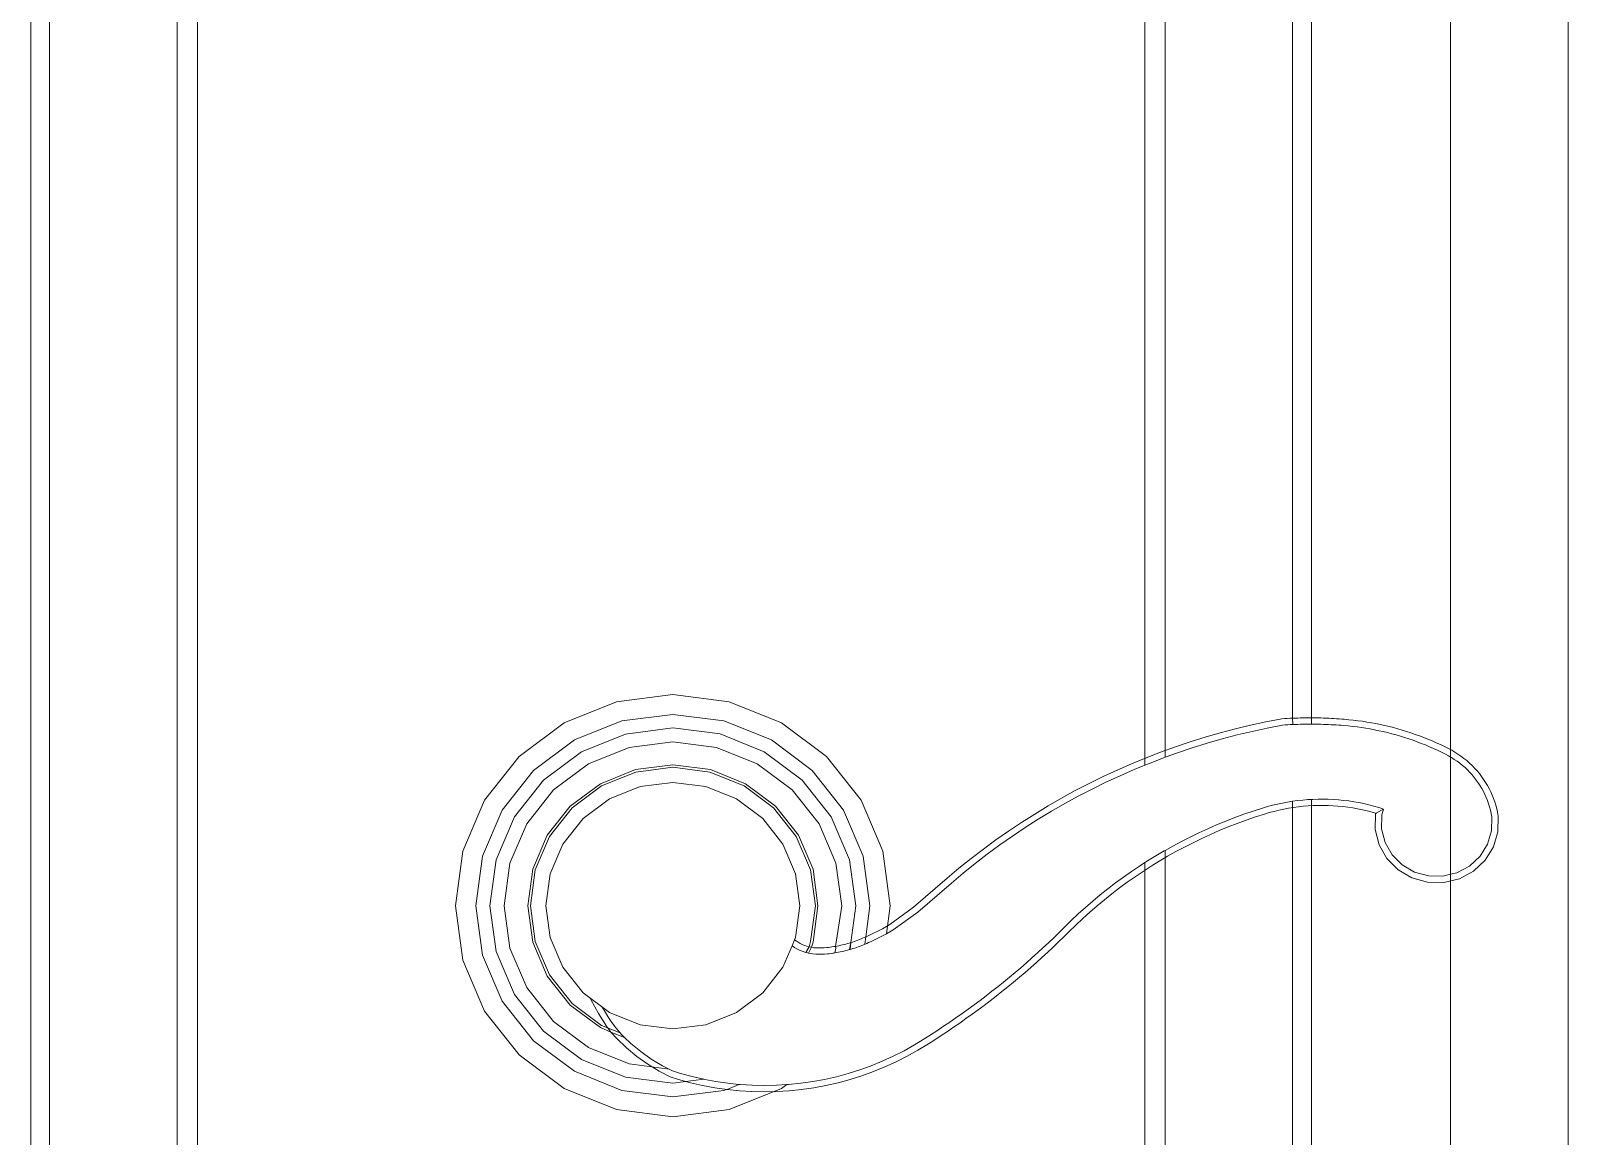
# Model space of a CAD drawing. Header units: inches. Extents: x -5142662 to -4941318, y -3361958 to -3160563.
# Drawn here: x -5010809.24 to -5010805.947, y -3261813.521 to -3261811.155 of the extents above; entities that cross this region are included whole.
import ezdxf

# ---------------------------------------------------------------- set-up
doc = ezdxf.new("R2010")
doc.units = ezdxf.units.IN
doc.header["$LTSCALE"] = 2
doc.header["$MEASUREMENT"] = 0
doc.layers.add('window', color=4, linetype='CONTINUOUS', lineweight=13)

msp = doc.modelspace()

# ---------------------------------------------------------------- linework, layer by layer
at = {"layer": 'window'}
for p, q in [((-5010806.1993, -3261772.8944), (-5010806.1993, -3261845.5326)), ((-5010805.9473, -3261845.2806), (-5010805.9473, -3261773.1389)), ((-5010809.2401, -3261806.423), (-5010809.2401, -3261814.6446)), ((-5010806.4969, -3261812.6388), (-5010806.4969, -3261806.423)), ((-5010809.1997, -3261806.4499), (-5010809.1997, -3261814.6177)), ((-5010806.5379, -3261812.6261), (-5010806.5374, -3261806.4499)), ((-5010808.9263, -3261806.6317), (-5010808.9263, -3261814.4359)), ((-5010808.8833, -3261814.4073), (-5010808.8833, -3261806.6603)), ((-5010806.8538, -3261806.6603), (-5010806.8538, -3261812.7264)), ((-5010806.8108, -3261812.7098), (-5010806.8108, -3261806.6317)), ((-5010807.9854, -3261812.591), (-5010807.8649, -3261812.5756)), ((-5010807.8649, -3261812.5756), (-5010807.7444, -3261812.591)), ((-5010808.0977, -3261812.6361), (-5010807.9854, -3261812.591)), ((-5010807.9741, -3261812.6318), (-5010807.8649, -3261812.6179)), ((-5010807.8649, -3261812.6179), (-5010807.7557, -3261812.6318)), ((-5010807.7444, -3261812.591), (-5010807.6321, -3261812.6361)), ((-5010808.1941, -3261812.7079), (-5010808.0977, -3261812.6361)), ((-5010808.0759, -3261812.6727), (-5010807.9741, -3261812.6318)), ((-5010807.9662, -3261812.6603), (-5010807.8649, -3261812.6467)), ((-5010807.8649, -3261812.6467), (-5010807.7633, -3261812.6597)), ((-5010807.7557, -3261812.6318), (-5010807.6539, -3261812.6727)), ((-5010807.6321, -3261812.6361), (-5010807.5356, -3261812.7079)), ((-5010806.6926, -3261812.6575), (-5010806.6602, -3261812.6489)), ((-5010806.6602, -3261812.6489), (-5010806.6275, -3261812.6411)), ((-5010806.6567, -3261812.662), (-5010806.6243, -3261812.6542)), ((-5010806.6275, -3261812.6411), (-5010806.5947, -3261812.6339)), ((-5010806.6243, -3261812.6542), (-5010806.5918, -3261812.6471)), ((-5010806.5947, -3261812.6339), (-5010806.561, -3261812.6273)), ((-5010806.5918, -3261812.6471), (-5010806.5591, -3261812.6407)), ((-5010806.561, -3261812.6273), (-5010806.5545, -3261812.6269)), ((-5010806.5591, -3261812.6407), (-5010806.5537, -3261812.6404)), ((-5010806.5545, -3261812.6269), (-5010806.549, -3261812.6266)), ((-5010806.5537, -3261812.6404), (-5010806.5482, -3261812.6401)), ((-5010806.549, -3261812.6266), (-5010806.5434, -3261812.6263)), ((-5010806.5482, -3261812.6401), (-5010806.5428, -3261812.6398)), ((-5010806.5434, -3261812.6263), (-5010806.5379, -3261812.6261)), ((-5010806.5428, -3261812.6398), (-5010806.5373, -3261812.6396)), ((-5010806.5379, -3261812.6261), (-5010806.5324, -3261812.6259)), ((-5010806.5373, -3261812.6396), (-5010806.5379, -3261812.6261)), ((-5010806.5373, -3261812.6396), (-5010806.5319, -3261812.6394)), ((-5010806.5324, -3261812.6259), (-5010806.5268, -3261812.6257)), ((-5010806.5319, -3261812.6394), (-5010806.5264, -3261812.6392)), ((-5010806.5268, -3261812.6257), (-5010806.5213, -3261812.6256)), ((-5010806.5264, -3261812.6392), (-5010806.5209, -3261812.6391)), ((-5010806.5213, -3261812.6256), (-5010806.5157, -3261812.6255)), ((-5010806.5209, -3261812.6391), (-5010806.5155, -3261812.639)), ((-5010806.5157, -3261812.6255), (-5010806.5102, -3261812.6254)), ((-5010806.5155, -3261812.639), (-5010806.51, -3261812.6389)), ((-5010806.5102, -3261812.6254), (-5010806.5046, -3261812.6253)), ((-5010806.51, -3261812.6389), (-5010806.5045, -3261812.6388)), ((-5010806.5046, -3261812.6253), (-5010806.4991, -3261812.6253)), ((-5010806.5045, -3261812.6388), (-5010806.4991, -3261812.6388)), ((-5010806.4991, -3261812.6253), (-5010806.4935, -3261812.6254)), ((-5010806.4991, -3261812.6388), (-5010806.4969, -3261812.6388)), ((-5010806.4969, -3261812.6388), (-5010806.4936, -3261812.6389)), ((-5010806.4936, -3261812.6389), (-5010806.4881, -3261812.6389)), ((-5010806.4935, -3261812.6254), (-5010806.488, -3261812.6254)), ((-5010806.4881, -3261812.6389), (-5010806.4827, -3261812.639)), ((-5010806.488, -3261812.6254), (-5010806.4824, -3261812.6255)), ((-5010806.4827, -3261812.639), (-5010806.4772, -3261812.6391)), ((-5010806.4824, -3261812.6255), (-5010806.4769, -3261812.6256)), ((-5010806.4772, -3261812.6391), (-5010806.4718, -3261812.6393)), ((-5010806.4769, -3261812.6256), (-5010806.4713, -3261812.6258)), ((-5010806.4718, -3261812.6393), (-5010806.4663, -3261812.6395)), ((-5010806.4713, -3261812.6258), (-5010806.4658, -3261812.626)), ((-5010806.4663, -3261812.6395), (-5010806.4608, -3261812.6397)), ((-5010806.4658, -3261812.626), (-5010806.4602, -3261812.6262)), ((-5010806.4608, -3261812.6397), (-5010806.4554, -3261812.64)), ((-5010806.4602, -3261812.6262), (-5010806.4547, -3261812.6265)), ((-5010806.4554, -3261812.64), (-5010806.4499, -3261812.6403)), ((-5010806.4547, -3261812.6265), (-5010806.4491, -3261812.6268)), ((-5010806.4499, -3261812.6403), (-5010806.4445, -3261812.6406)), ((-5010806.4491, -3261812.6268), (-5010806.4436, -3261812.6271)), ((-5010806.4445, -3261812.6406), (-5010806.439, -3261812.6409)), ((-5010806.4436, -3261812.6271), (-5010806.438, -3261812.6275)), ((-5010806.439, -3261812.6409), (-5010806.4336, -3261812.6413)), ((-5010806.438, -3261812.6275), (-5010806.4325, -3261812.6279)), ((-5010806.4336, -3261812.6413), (-5010806.4281, -3261812.6418)), ((-5010806.4325, -3261812.6279), (-5010806.4269, -3261812.6283)), ((-5010806.4281, -3261812.6418), (-5010806.4187, -3261812.6426)), ((-5010806.4269, -3261812.6283), (-5010806.4173, -3261812.6292)), ((-5010806.4187, -3261812.6426), (-5010806.4092, -3261812.6436)), ((-5010806.4173, -3261812.6292), (-5010806.4076, -3261812.6302)), ((-5010806.4092, -3261812.6436), (-5010806.3997, -3261812.6447)), ((-5010806.4076, -3261812.6302), (-5010806.3979, -3261812.6314)), ((-5010806.3997, -3261812.6447), (-5010806.3903, -3261812.646)), ((-5010806.3979, -3261812.6314), (-5010806.3882, -3261812.6327)), ((-5010806.3903, -3261812.646), (-5010806.3809, -3261812.6475)), ((-5010806.3882, -3261812.6327), (-5010806.3786, -3261812.6342)), ((-5010806.3809, -3261812.6475), (-5010806.3715, -3261812.6491)), ((-5010806.3786, -3261812.6342), (-5010806.369, -3261812.6358)), ((-5010806.3715, -3261812.6491), (-5010806.3622, -3261812.6509)), ((-5010806.369, -3261812.6358), (-5010806.3594, -3261812.6376)), ((-5010806.3622, -3261812.6509), (-5010806.3529, -3261812.6528)), ((-5010806.3594, -3261812.6376), (-5010806.3499, -3261812.6396)), ((-5010806.3529, -3261812.6528), (-5010806.3436, -3261812.6548)), ((-5010806.3499, -3261812.6396), (-5010806.3404, -3261812.6417)), ((-5010806.3436, -3261812.6548), (-5010806.3344, -3261812.657)), ((-5010806.3404, -3261812.6417), (-5010806.3309, -3261812.6439)), ((-5010806.3309, -3261812.6439), (-5010806.3215, -3261812.6463)), ((-5010806.3215, -3261812.6463), (-5010806.3121, -3261812.6489)), ((-5010806.3121, -3261812.6489), (-5010806.3028, -3261812.6516)), ((-5010806.3028, -3261812.6516), (-5010806.2935, -3261812.6545)), ((-5010806.2935, -3261812.6545), (-5010806.2842, -3261812.6575)), ((-5010808.1633, -3261812.7378), (-5010808.0759, -3261812.6727)), ((-5010808.0607, -3261812.6983), (-5010807.9662, -3261812.6603)), ((-5010807.9585, -3261812.6885), (-5010807.8649, -3261812.6765)), ((-5010807.8649, -3261812.6765), (-5010807.7713, -3261812.6885)), ((-5010807.7633, -3261812.6597), (-5010807.6691, -3261812.6983)), ((-5010807.6539, -3261812.6727), (-5010807.5665, -3261812.7378)), ((-5010806.8203, -3261812.6988), (-5010806.7887, -3261812.6875)), ((-5010806.7887, -3261812.6875), (-5010806.7569, -3261812.6768)), ((-5010806.7569, -3261812.6768), (-5010806.7249, -3261812.6668)), ((-5010806.7525, -3261812.6896), (-5010806.7208, -3261812.6797)), ((-5010806.7249, -3261812.6668), (-5010806.6926, -3261812.6575)), ((-5010806.7208, -3261812.6797), (-5010806.6888, -3261812.6705)), ((-5010806.6888, -3261812.6705), (-5010806.6567, -3261812.662)), ((-5010806.3344, -3261812.657), (-5010806.3252, -3261812.6594)), ((-5010806.3252, -3261812.6594), (-5010806.316, -3261812.6619)), ((-5010806.316, -3261812.6619), (-5010806.3069, -3261812.6645)), ((-5010806.3069, -3261812.6645), (-5010806.2978, -3261812.6673)), ((-5010806.2978, -3261812.6673), (-5010806.2888, -3261812.6702)), ((-5010806.2888, -3261812.6702), (-5010806.2798, -3261812.6733)), ((-5010806.2842, -3261812.6575), (-5010806.2751, -3261812.6607)), ((-5010806.2798, -3261812.6733), (-5010806.2709, -3261812.6766)), ((-5010806.2751, -3261812.6607), (-5010806.2659, -3261812.664)), ((-5010806.2709, -3261812.6766), (-5010806.262, -3261812.6799)), ((-5010806.2659, -3261812.664), (-5010806.2568, -3261812.6674)), ((-5010806.262, -3261812.6799), (-5010806.2532, -3261812.6834)), ((-5010806.2568, -3261812.6674), (-5010806.2478, -3261812.671)), ((-5010806.2532, -3261812.6834), (-5010806.2445, -3261812.6871)), ((-5010806.2478, -3261812.671), (-5010806.2389, -3261812.6748)), ((-5010806.2445, -3261812.6871), (-5010806.2358, -3261812.6909)), ((-5010806.2389, -3261812.6748), (-5010806.23, -3261812.6786)), ((-5010806.23, -3261812.6786), (-5010806.2212, -3261812.6827)), ((-5010806.2212, -3261812.6827), (-5010806.2124, -3261812.6868)), ((-5010806.2124, -3261812.6868), (-5010806.2037, -3261812.6912)), ((-5010808.2681, -3261812.8014), (-5010808.1941, -3261812.7079)), ((-5010808.1418, -3261812.7587), (-5010808.0607, -3261812.6983)), ((-5010808.0457, -3261812.7235), (-5010807.9585, -3261812.6885)), ((-5010807.7713, -3261812.6885), (-5010807.6841, -3261812.7235)), ((-5010807.6691, -3261812.6983), (-5010807.588, -3261812.7587)), ((-5010807.5356, -3261812.7079), (-5010807.4616, -3261812.8014)), ((-5010806.8825, -3261812.7236), (-5010806.8515, -3261812.7109)), ((-5010806.8515, -3261812.7109), (-5010806.8203, -3261812.6988)), ((-5010806.8462, -3261812.7234), (-5010806.8153, -3261812.7114)), ((-5010806.8153, -3261812.7114), (-5010806.8108, -3261812.7098)), ((-5010806.8108, -3261812.7098), (-5010806.784, -3261812.7002)), ((-5010806.784, -3261812.7002), (-5010806.7525, -3261812.6896)), ((-5010806.2358, -3261812.6909), (-5010806.2272, -3261812.6948)), ((-5010806.2272, -3261812.6948), (-5010806.2186, -3261812.6989)), ((-5010806.2186, -3261812.6989), (-5010806.2102, -3261812.7031)), ((-5010806.2102, -3261812.7031), (-5010806.2037, -3261812.7065)), ((-5010806.2037, -3261812.6912), (-5010806.1968, -3261812.6948)), ((-5010806.2037, -3261812.7065), (-5010806.1993, -3261812.7091)), ((-5010806.1993, -3261812.7091), (-5010806.1974, -3261812.7102)), ((-5010806.1974, -3261812.7102), (-5010806.1913, -3261812.7141)), ((-5010806.1968, -3261812.6948), (-5010806.1901, -3261812.6987)), ((-5010806.1913, -3261812.7141), (-5010806.1853, -3261812.7182)), ((-5010806.1901, -3261812.6987), (-5010806.1835, -3261812.7029)), ((-5010806.1853, -3261812.7182), (-5010806.1795, -3261812.7225)), ((-5010806.1835, -3261812.7029), (-5010806.1771, -3261812.7074)), ((-5010806.1771, -3261812.7074), (-5010806.1708, -3261812.712)), ((-5010806.1708, -3261812.712), (-5010806.1648, -3261812.7169)), ((-5010806.1648, -3261812.7169), (-5010806.1589, -3261812.722)), ((-5010808.2304, -3261812.8226), (-5010808.1633, -3261812.7378)), ((-5010808.1205, -3261812.7793), (-5010808.0457, -3261812.7235)), ((-5010808.0202, -3261812.7663), (-5010807.9453, -3261812.7362)), ((-5010808.0175, -3261812.7709), (-5010807.9439, -3261812.7413)), ((-5010807.9453, -3261812.7362), (-5010807.8649, -3261812.7259)), ((-5010807.9439, -3261812.7413), (-5010807.8649, -3261812.7312)), ((-5010807.8649, -3261812.7259), (-5010807.7845, -3261812.7362)), ((-5010807.8649, -3261812.7312), (-5010807.7859, -3261812.7413)), ((-5010807.7859, -3261812.7413), (-5010807.7123, -3261812.7709)), ((-5010807.7845, -3261812.7362), (-5010807.7095, -3261812.7663)), ((-5010807.6841, -3261812.7235), (-5010807.6092, -3261812.7793)), ((-5010807.5665, -3261812.7378), (-5010807.4994, -3261812.8226)), ((-5010806.9736, -3261812.7658), (-5010806.9435, -3261812.7511)), ((-5010806.9435, -3261812.7511), (-5010806.9132, -3261812.737)), ((-5010806.9374, -3261812.7632), (-5010806.9073, -3261812.7492)), ((-5010806.9132, -3261812.737), (-5010806.8825, -3261812.7236)), ((-5010806.9073, -3261812.7492), (-5010806.8769, -3261812.736)), ((-5010806.8769, -3261812.736), (-5010806.8538, -3261812.7264)), ((-5010806.8538, -3261812.7264), (-5010806.8462, -3261812.7234)), ((-5010806.1795, -3261812.7225), (-5010806.1739, -3261812.7271)), ((-5010806.1739, -3261812.7271), (-5010806.1684, -3261812.7319)), ((-5010806.1684, -3261812.7319), (-5010806.1632, -3261812.7368)), ((-5010806.1632, -3261812.7368), (-5010806.1581, -3261812.742)), ((-5010806.1589, -3261812.722), (-5010806.1533, -3261812.7274)), ((-5010806.1581, -3261812.742), (-5010806.1533, -3261812.7474)), ((-5010806.1533, -3261812.7274), (-5010806.1479, -3261812.7329)), ((-5010806.1533, -3261812.7474), (-5010806.1487, -3261812.7529)), ((-5010806.1487, -3261812.7529), (-5010806.1443, -3261812.7586)), ((-5010806.1479, -3261812.7329), (-5010806.1427, -3261812.7387)), ((-5010806.1427, -3261812.7387), (-5010806.1377, -3261812.7446)), ((-5010806.1377, -3261812.7446), (-5010806.133, -3261812.7507)), ((-5010806.133, -3261812.7507), (-5010806.1285, -3261812.757)), ((-5010808.204, -3261812.8373), (-5010808.1418, -3261812.7587)), ((-5010808.178, -3261812.8519), (-5010808.1205, -3261812.7793)), ((-5010808.0846, -3261812.8142), (-5010808.0202, -3261812.7663)), ((-5010808.0807, -3261812.818), (-5010808.0175, -3261812.7709)), ((-5010807.9353, -3261812.7724), (-5010808.0009, -3261812.7987)), ((-5010807.8649, -3261812.7634), (-5010807.9353, -3261812.7724)), ((-5010807.7945, -3261812.7724), (-5010807.8649, -3261812.7634)), ((-5010807.7289, -3261812.7987), (-5010807.7945, -3261812.7724)), ((-5010807.7123, -3261812.7709), (-5010807.6491, -3261812.818)), ((-5010807.7095, -3261812.7663), (-5010807.6452, -3261812.8142)), ((-5010807.6092, -3261812.7793), (-5010807.5518, -3261812.8519)), ((-5010807.588, -3261812.7587), (-5010807.5257, -3261812.8373)), ((-5010807.0326, -3261812.7972), (-5010807.0032, -3261812.7811)), ((-5010807.0032, -3261812.7811), (-5010806.9736, -3261812.7658)), ((-5010806.9966, -3261812.793), (-5010806.9672, -3261812.7777)), ((-5010806.9672, -3261812.7777), (-5010806.9374, -3261812.7632)), ((-5010806.1443, -3261812.7586), (-5010806.1401, -3261812.7644)), ((-5010806.1401, -3261812.7644), (-5010806.1362, -3261812.7705)), ((-5010806.1362, -3261812.7705), (-5010806.1325, -3261812.7766)), ((-5010806.1325, -3261812.7766), (-5010806.1291, -3261812.7829)), ((-5010806.1291, -3261812.7829), (-5010806.1259, -3261812.7893)), ((-5010806.1285, -3261812.757), (-5010806.1243, -3261812.7635)), ((-5010806.1243, -3261812.7635), (-5010806.1203, -3261812.7701)), ((-5010806.1203, -3261812.7701), (-5010806.1167, -3261812.7768)), ((-5010806.1167, -3261812.7768), (-5010806.1132, -3261812.7837)), ((-5010806.1132, -3261812.7837), (-5010806.1101, -3261812.7907)), ((-5010808.3147, -3261812.9104), (-5010808.2681, -3261812.8014)), ((-5010808.1339, -3261812.8766), (-5010808.0846, -3261812.8142)), ((-5010808.1292, -3261812.8793), (-5010808.0807, -3261812.818)), ((-5010808.0009, -3261812.7987), (-5010808.0572, -3261812.8407)), ((-5010807.6725, -3261812.8407), (-5010807.7289, -3261812.7987)), ((-5010807.6491, -3261812.818), (-5010807.6006, -3261812.8793)), ((-5010807.6452, -3261812.8142), (-5010807.5958, -3261812.8766)), ((-5010807.4616, -3261812.8014), (-5010807.4151, -3261812.9104)), ((-5010807.09, -3261812.8311), (-5010807.0615, -3261812.8138)), ((-5010807.0615, -3261812.8138), (-5010807.0326, -3261812.7972)), ((-5010807.0543, -3261812.8253), (-5010807.0256, -3261812.8088)), ((-5010807.0256, -3261812.8088), (-5010806.9966, -3261812.793)), ((-5010806.602, -3261812.8184), (-5010806.6219, -3261812.8248)), ((-5010806.5915, -3261812.8153), (-5010806.602, -3261812.8184)), ((-5010806.5809, -3261812.8124), (-5010806.5915, -3261812.8153)), ((-5010806.5702, -3261812.8099), (-5010806.5809, -3261812.8124)), ((-5010806.5595, -3261812.8076), (-5010806.5702, -3261812.8099)), ((-5010806.5487, -3261812.8056), (-5010806.5595, -3261812.8076)), ((-5010806.5463, -3261812.8188), (-5010806.5567, -3261812.8208)), ((-5010806.5379, -3261812.8038), (-5010806.5487, -3261812.8056)), ((-5010806.5358, -3261812.8172), (-5010806.5463, -3261812.8188)), ((-5010806.527, -3261812.8024), (-5010806.5379, -3261812.8038)), ((-5010806.5374, -3261814.6177), (-5010806.5379, -3261812.8038)), ((-5010806.5253, -3261812.8157), (-5010806.5358, -3261812.8172)), ((-5010806.5161, -3261812.8012), (-5010806.527, -3261812.8024)), ((-5010806.5147, -3261812.8146), (-5010806.5253, -3261812.8157)), ((-5010806.5051, -3261812.8003), (-5010806.5161, -3261812.8012)), ((-5010806.5041, -3261812.8137), (-5010806.5147, -3261812.8146)), ((-5010806.4969, -3261812.7998), (-5010806.5051, -3261812.8003)), ((-5010806.4935, -3261812.8131), (-5010806.5041, -3261812.8137)), ((-5010806.4942, -3261812.7997), (-5010806.4969, -3261812.7998)), ((-5010806.4969, -3261814.6446), (-5010806.4969, -3261812.7998)), ((-5010806.4832, -3261812.7993), (-5010806.4942, -3261812.7997)), ((-5010806.4829, -3261812.8128), (-5010806.4935, -3261812.8131)), ((-5010806.4722, -3261812.7993), (-5010806.4832, -3261812.7993)), ((-5010806.4723, -3261812.8128), (-5010806.4829, -3261812.8128)), ((-5010806.4617, -3261812.813), (-5010806.4723, -3261812.8128)), ((-5010806.4612, -3261812.7995), (-5010806.4722, -3261812.7993)), ((-5010806.4511, -3261812.8135), (-5010806.4617, -3261812.813)), ((-5010806.4502, -3261812.8), (-5010806.4612, -3261812.7995)), ((-5010806.4405, -3261812.8142), (-5010806.4511, -3261812.8135)), ((-5010806.4393, -3261812.8008), (-5010806.4502, -3261812.8)), ((-5010806.4299, -3261812.8153), (-5010806.4405, -3261812.8142)), ((-5010806.4284, -3261812.8019), (-5010806.4393, -3261812.8008)), ((-5010806.4194, -3261812.8166), (-5010806.4299, -3261812.8153)), ((-5010806.4175, -3261812.8032), (-5010806.4284, -3261812.8019)), ((-5010806.4089, -3261812.8182), (-5010806.4194, -3261812.8166)), ((-5010806.4066, -3261812.8048), (-5010806.4175, -3261812.8032)), ((-5010806.3985, -3261812.82), (-5010806.4089, -3261812.8182)), ((-5010806.3958, -3261812.8068), (-5010806.4066, -3261812.8048)), ((-5010806.3881, -3261812.8221), (-5010806.3985, -3261812.82)), ((-5010806.385, -3261812.8089), (-5010806.3958, -3261812.8068)), ((-5010806.3744, -3261812.8114), (-5010806.385, -3261812.8089)), ((-5010806.3637, -3261812.8141), (-5010806.3744, -3261812.8114)), ((-5010806.3532, -3261812.8171), (-5010806.3637, -3261812.8141)), ((-5010806.3427, -3261812.8204), (-5010806.3532, -3261812.8171)), ((-5010806.1259, -3261812.7893), (-5010806.123, -3261812.7958)), ((-5010806.123, -3261812.7958), (-5010806.1203, -3261812.8025)), ((-5010806.1203, -3261812.8025), (-5010806.1179, -3261812.8092)), ((-5010806.1179, -3261812.8092), (-5010806.1158, -3261812.816)), ((-5010806.1158, -3261812.816), (-5010806.114, -3261812.8229)), ((-5010806.1101, -3261812.7907), (-5010806.1073, -3261812.7978)), ((-5010806.1073, -3261812.7978), (-5010806.1047, -3261812.8051)), ((-5010806.1047, -3261812.8051), (-5010806.1024, -3261812.8124)), ((-5010806.1024, -3261812.8124), (-5010806.1004, -3261812.8198)), ((-5010806.1004, -3261812.8198), (-5010806.0988, -3261812.8272)), ((-5010808.2725, -3261812.9213), (-5010808.2304, -3261812.8226)), ((-5010808.2431, -3261812.929), (-5010808.204, -3261812.8373)), ((-5010808.2141, -3261812.9365), (-5010808.178, -3261812.8519)), ((-5010808.0572, -3261812.8407), (-5010808.1005, -3261812.8953)), ((-5010807.6293, -3261812.8953), (-5010807.6725, -3261812.8407)), ((-5010807.5518, -3261812.8519), (-5010807.5156, -3261812.9365)), ((-5010807.5257, -3261812.8373), (-5010807.4866, -3261812.929)), ((-5010807.4994, -3261812.8226), (-5010807.4572, -3261812.9213)), ((-5010807.1459, -3261812.8675), (-5010807.1182, -3261812.849)), ((-5010807.1182, -3261812.849), (-5010807.09, -3261812.8311)), ((-5010807.1104, -3261812.8602), (-5010807.0826, -3261812.8424)), ((-5010807.0826, -3261812.8424), (-5010807.0543, -3261812.8253)), ((-5010806.6809, -3261812.8463), (-5010806.7003, -3261812.8543)), ((-5010806.6614, -3261812.8388), (-5010806.6809, -3261812.8463)), ((-5010806.6564, -3261812.8513), (-5010806.6756, -3261812.8588)), ((-5010806.6418, -3261812.8316), (-5010806.6614, -3261812.8388)), ((-5010806.637, -3261812.8442), (-5010806.6564, -3261812.8513)), ((-5010806.6219, -3261812.8248), (-5010806.6418, -3261812.8316)), ((-5010806.6174, -3261812.8375), (-5010806.637, -3261812.8442)), ((-5010806.5978, -3261812.8312), (-5010806.6174, -3261812.8375)), ((-5010806.5876, -3261812.8282), (-5010806.5978, -3261812.8312)), ((-5010806.5774, -3261812.8255), (-5010806.5876, -3261812.8282)), ((-5010806.5671, -3261812.823), (-5010806.5774, -3261812.8255)), ((-5010806.5567, -3261812.8208), (-5010806.5671, -3261812.823)), ((-5010806.3777, -3261812.8245), (-5010806.3881, -3261812.8221)), ((-5010806.3675, -3261812.8271), (-5010806.3777, -3261812.8245)), ((-5010806.3599, -3261812.8293), (-5010806.3675, -3261812.8271)), ((-5010806.3609, -3261812.8643), (-5010806.3603, -3261812.8307)), ((-5010806.3603, -3261812.8307), (-5010806.3599, -3261812.8293)), ((-5010806.3573, -3261812.83), (-5010806.3599, -3261812.8293)), ((-5010806.3427, -3261812.8204), (-5010806.3579, -3261812.8283)), ((-5010806.347, -3261812.8627), (-5010806.3464, -3261812.8327)), ((-5010806.3464, -3261812.8327), (-5010806.3427, -3261812.8204)), ((-5010806.114, -3261812.8229), (-5010806.1124, -3261812.8299)), ((-5010806.1124, -3261812.8299), (-5010806.1111, -3261812.8369)), ((-5010806.1111, -3261812.8369), (-5010806.1117, -3261812.8669)), ((-5010806.0988, -3261812.8272), (-5010806.0972, -3261812.8358)), ((-5010806.0972, -3261812.8358), (-5010806.0978, -3261812.8689)), ((-5010808.165, -3261812.9493), (-5010808.1339, -3261812.8766)), ((-5010808.1596, -3261812.9507), (-5010808.1292, -3261812.8793)), ((-5010807.6006, -3261812.8793), (-5010807.5701, -3261812.9507)), ((-5010807.5958, -3261812.8766), (-5010807.5648, -3261812.9493)), ((-5010807.1732, -3261812.8865), (-5010807.1459, -3261812.8675)), ((-5010807.1649, -3261812.8974), (-5010807.1379, -3261812.8785)), ((-5010807.1379, -3261812.8785), (-5010807.1104, -3261812.8602)), ((-5010806.7573, -3261812.8805), (-5010806.7759, -3261812.89)), ((-5010806.7385, -3261812.8714), (-5010806.7573, -3261812.8805)), ((-5010806.7324, -3261812.8835), (-5010806.7509, -3261812.8925)), ((-5010806.7195, -3261812.8627), (-5010806.7385, -3261812.8714)), ((-5010806.7136, -3261812.8749), (-5010806.7324, -3261812.8835)), ((-5010806.7003, -3261812.8543), (-5010806.7195, -3261812.8627)), ((-5010806.6947, -3261812.8667), (-5010806.7136, -3261812.8749)), ((-5010806.6756, -3261812.8588), (-5010806.6947, -3261812.8667)), ((-5010806.3525, -3261812.8969), (-5010806.3609, -3261812.8643)), ((-5010806.3395, -3261812.8919), (-5010806.347, -3261812.8627)), ((-5010806.1117, -3261812.8669), (-5010806.1203, -3261812.8958)), ((-5010806.0978, -3261812.8689), (-5010806.1074, -3261812.9012)), ((-5010808.3305, -3261813.0273), (-5010808.3147, -3261812.9104)), ((-5010808.1005, -3261812.8953), (-5010808.1277, -3261812.959)), ((-5010807.6021, -3261812.959), (-5010807.6293, -3261812.8953)), ((-5010807.4151, -3261812.9104), (-5010807.3992, -3261813.0273)), ((-5010807.2264, -3261812.9265), (-5010807.2, -3261812.9062)), ((-5010807.2176, -3261812.937), (-5010807.1915, -3261812.9169)), ((-5010807.2, -3261812.9062), (-5010807.1732, -3261812.8865)), ((-5010807.1915, -3261812.9169), (-5010807.1649, -3261812.8974)), ((-5010806.8125, -3261812.91), (-5010806.8305, -3261812.9206)), ((-5010806.8108, -3261812.909), (-5010806.8125, -3261812.91)), ((-5010806.7943, -3261812.8998), (-5010806.8108, -3261812.909)), ((-5010806.8108, -3261814.4359), (-5010806.8108, -3261812.909)), ((-5010806.7874, -3261812.9116), (-5010806.8054, -3261812.9216)), ((-5010806.7759, -3261812.89), (-5010806.7943, -3261812.8998)), ((-5010806.7693, -3261812.9018), (-5010806.7874, -3261812.9116)), ((-5010806.7509, -3261812.8925), (-5010806.7693, -3261812.9018)), ((-5010806.3358, -3261812.9263), (-5010806.3525, -3261812.8969)), ((-5010806.3245, -3261812.9182), (-5010806.3395, -3261812.8919)), ((-5010806.303, -3261812.9398), (-5010806.3245, -3261812.9182)), ((-5010806.1203, -3261812.8958), (-5010806.1362, -3261812.9215)), ((-5010806.1074, -3261812.9012), (-5010806.1253, -3261812.93)), ((-5010808.2869, -3261813.0273), (-5010808.2725, -3261812.9213)), ((-5010808.2572, -3261813.0273), (-5010808.2431, -3261812.929)), ((-5010808.2264, -3261813.0273), (-5010808.2141, -3261812.9365)), ((-5010808.1756, -3261813.0273), (-5010808.165, -3261812.9493)), ((-5010808.17, -3261813.0273), (-5010808.1596, -3261812.9507)), ((-5010807.5701, -3261812.9507), (-5010807.5597, -3261813.0273)), ((-5010807.5648, -3261812.9493), (-5010807.5542, -3261813.0273)), ((-5010807.5156, -3261812.9365), (-5010807.5033, -3261813.0273)), ((-5010807.4866, -3261812.929), (-5010807.4733, -3261813.0273)), ((-5010807.4572, -3261812.9213), (-5010807.4429, -3261813.0273)), ((-5010807.2776, -3261812.9687), (-5010807.2523, -3261812.9473)), ((-5010807.2523, -3261812.9473), (-5010807.2264, -3261812.9265)), ((-5010807.2433, -3261812.9576), (-5010807.2176, -3261812.937)), ((-5010806.8657, -3261812.9428), (-5010806.883, -3261812.9544)), ((-5010806.8538, -3261812.9351), (-5010806.8657, -3261812.9428)), ((-5010806.8406, -3261812.9428), (-5010806.8579, -3261812.9539)), ((-5010806.8482, -3261812.9315), (-5010806.8538, -3261812.9351)), ((-5010806.8538, -3261812.9351), (-5010806.8538, -3261814.4073)), ((-5010806.8305, -3261812.9206), (-5010806.8482, -3261812.9315)), ((-5010806.8231, -3261812.932), (-5010806.8406, -3261812.9428)), ((-5010806.8054, -3261812.9216), (-5010806.8231, -3261812.932)), ((-5010806.3117, -3261812.9505), (-5010806.3358, -3261812.9263)), ((-5010806.2821, -3261812.9678), (-5010806.3117, -3261812.9505)), ((-5010806.2765, -3261812.9553), (-5010806.303, -3261812.9398)), ((-5010806.1585, -3261812.9424), (-5010806.1856, -3261812.9569)), ((-5010806.1362, -3261812.9215), (-5010806.1585, -3261812.9424)), ((-5010806.1253, -3261812.93), (-5010806.1502, -3261812.9533)), ((-5010808.1277, -3261812.959), (-5010808.1369, -3261813.0273)), ((-5010807.5928, -3261813.0273), (-5010807.6021, -3261812.959)), ((-5010807.3494, -3261813.0304), (-5010807.2776, -3261812.9687)), ((-5010807.3406, -3261813.0409), (-5010807.2685, -3261812.9788)), ((-5010807.2685, -3261812.9788), (-5010807.2433, -3261812.9576)), ((-5010806.9168, -3261812.9786), (-5010806.9333, -3261812.9912)), ((-5010806.9, -3261812.9663), (-5010806.9168, -3261812.9786)), ((-5010806.8918, -3261812.9772), (-5010806.9083, -3261812.9893)), ((-5010806.883, -3261812.9544), (-5010806.9, -3261812.9663)), ((-5010806.875, -3261812.9654), (-5010806.8918, -3261812.9772)), ((-5010806.8579, -3261812.9539), (-5010806.875, -3261812.9654)), ((-5010806.2488, -3261812.9771), (-5010806.2821, -3261812.9678)), ((-5010806.2467, -3261812.9636), (-5010806.2765, -3261812.9553)), ((-5010806.2141, -3261812.9777), (-5010806.2488, -3261812.9771)), ((-5010806.2157, -3261812.9642), (-5010806.2467, -3261812.9636)), ((-5010806.1993, -3261812.9602), (-5010806.2157, -3261812.9642)), ((-5010806.1805, -3261812.9696), (-5010806.2141, -3261812.9777)), ((-5010806.1856, -3261812.9569), (-5010806.1993, -3261812.9602)), ((-5010806.1502, -3261812.9533), (-5010806.1805, -3261812.9696)), ((-5010806.9655, -3261813.0174), (-5010806.9812, -3261813.031)), ((-5010806.9496, -3261813.0042), (-5010806.9655, -3261813.0174)), ((-5010806.9406, -3261813.0145), (-5010806.9564, -3261813.0276)), ((-5010806.9333, -3261812.9912), (-5010806.9496, -3261813.0042)), ((-5010806.9246, -3261813.0017), (-5010806.9406, -3261813.0145)), ((-5010806.9083, -3261812.9893), (-5010806.9246, -3261813.0017)), ((-5010808.3147, -3261813.1442), (-5010808.3305, -3261813.0273)), ((-5010808.2725, -3261813.1332), (-5010808.2869, -3261813.0273)), ((-5010808.2431, -3261813.1256), (-5010808.2572, -3261813.0273)), ((-5010808.2141, -3261813.1181), (-5010808.2264, -3261813.0273)), ((-5010808.165, -3261813.1053), (-5010808.1756, -3261813.0273)), ((-5010808.1596, -3261813.1039), (-5010808.17, -3261813.0273)), ((-5010808.1369, -3261813.0273), (-5010808.1277, -3261813.0956)), ((-5010807.6021, -3261813.0956), (-5010807.5928, -3261813.0273)), ((-5010807.5597, -3261813.0273), (-5010807.5701, -3261813.1039)), ((-5010807.5542, -3261813.0273), (-5010807.5648, -3261813.1053)), ((-5010807.5033, -3261813.0273), (-5010807.5168, -3261813.1144)), ((-5010807.4733, -3261813.0273), (-5010807.4835, -3261813.1062)), ((-5010807.4429, -3261813.0273), (-5010807.4515, -3261813.0941)), ((-5010807.3992, -3261813.0273), (-5010807.4074, -3261813.0873)), ((-5010807.4006, -3261813.0676), (-5010807.3494, -3261813.0304)), ((-5010807.3929, -3261813.0789), (-5010807.3406, -3261813.0409)), ((-5010806.9966, -3261813.0449), (-5010807.0117, -3261813.0591)), ((-5010806.9812, -3261813.031), (-5010806.9966, -3261813.0449)), ((-5010806.9718, -3261813.041), (-5010806.987, -3261813.0547)), ((-5010806.9564, -3261813.0276), (-5010806.9718, -3261813.041)), ((-5010807.4482, -3261813.0925), (-5010807.4158, -3261813.0765)), ((-5010807.4158, -3261813.0765), (-5010807.4006, -3261813.0676)), ((-5010807.4074, -3261813.0873), (-5010807.3929, -3261813.0789)), ((-5010807.0265, -3261813.0736), (-5010807.0378, -3261813.0848)), ((-5010807.0166, -3261813.083), (-5010807.0279, -3261813.0942)), ((-5010807.0117, -3261813.0591), (-5010807.0265, -3261813.0736)), ((-5010807.0019, -3261813.0687), (-5010807.0166, -3261813.083)), ((-5010806.987, -3261813.0547), (-5010807.0019, -3261813.0687)), ((-5010808.1339, -3261813.178), (-5010808.165, -3261813.1053)), ((-5010808.1292, -3261813.1753), (-5010808.1596, -3261813.1039)), ((-5010808.1277, -3261813.0956), (-5010808.1005, -3261813.1592)), ((-5010807.6293, -3261813.1592), (-5010807.6093, -3261813.1133)), ((-5010807.6041, -3261813.1002), (-5010807.6093, -3261813.1133)), ((-5010807.6093, -3261813.1133), (-5010807.6044, -3261813.1167)), ((-5010807.6041, -3261813.1002), (-5010807.6021, -3261813.0956)), ((-5010807.6041, -3261813.1002), (-5010807.6011, -3261813.1025)), ((-5010807.6011, -3261813.1025), (-5010807.5968, -3261813.1053)), ((-5010807.5968, -3261813.1053), (-5010807.5924, -3261813.1079)), ((-5010807.5924, -3261813.1079), (-5010807.5878, -3261813.1102)), ((-5010807.5878, -3261813.1102), (-5010807.5831, -3261813.1122)), ((-5010807.5831, -3261813.1122), (-5010807.5783, -3261813.1139)), ((-5010807.5733, -3261813.1153), (-5010807.5802, -3261813.1274)), ((-5010807.5783, -3261813.1139), (-5010807.5733, -3261813.1153)), ((-5010807.5701, -3261813.1039), (-5010807.5733, -3261813.1153)), ((-5010807.5733, -3261813.1153), (-5010807.5683, -3261813.1164)), ((-5010807.5648, -3261813.1053), (-5010807.5683, -3261813.1164)), ((-5010807.5318, -3261813.1167), (-5010807.528, -3261813.1162)), ((-5010807.528, -3261813.1162), (-5010807.5243, -3261813.1156)), ((-5010807.5243, -3261813.1156), (-5010807.5205, -3261813.115)), ((-5010807.5205, -3261813.115), (-5010807.5168, -3261813.1144)), ((-5010807.5168, -3261813.1144), (-5010807.513, -3261813.1137)), ((-5010807.5168, -3261813.1144), (-5010807.5156, -3261813.1181)), ((-5010807.513, -3261813.1137), (-5010807.5093, -3261813.1129)), ((-5010807.5093, -3261813.1129), (-5010807.5055, -3261813.1121)), ((-5010807.5055, -3261813.1121), (-5010807.5018, -3261813.1113)), ((-5010807.5018, -3261813.1113), (-5010807.4981, -3261813.1104)), ((-5010807.4981, -3261813.1104), (-5010807.4945, -3261813.1094)), ((-5010807.4945, -3261813.1094), (-5010807.4908, -3261813.1084)), ((-5010807.4908, -3261813.1084), (-5010807.4871, -3261813.1073)), ((-5010807.4871, -3261813.1073), (-5010807.4835, -3261813.1062)), ((-5010807.4835, -3261813.1062), (-5010807.4869, -3261813.1213)), ((-5010807.4835, -3261813.1062), (-5010807.4852, -3261813.1209)), ((-5010807.4835, -3261813.1062), (-5010807.4799, -3261813.1051)), ((-5010807.4799, -3261813.1051), (-5010807.4763, -3261813.1039)), ((-5010807.4763, -3261813.1039), (-5010807.4727, -3261813.1026)), ((-5010807.4727, -3261813.1026), (-5010807.4691, -3261813.1013)), ((-5010807.4716, -3261813.1166), (-5010807.4679, -3261813.1153)), ((-5010807.4691, -3261813.1013), (-5010807.4655, -3261813.1)), ((-5010807.4679, -3261813.1153), (-5010807.4641, -3261813.1139)), ((-5010807.4655, -3261813.1), (-5010807.462, -3261813.0986)), ((-5010807.4641, -3261813.1139), (-5010807.4604, -3261813.1125)), ((-5010807.462, -3261813.0986), (-5010807.4585, -3261813.0971)), ((-5010807.4604, -3261813.1125), (-5010807.4567, -3261813.111)), ((-5010807.4585, -3261813.0971), (-5010807.455, -3261813.0956)), ((-5010807.4567, -3261813.111), (-5010807.4541, -3261813.1099)), ((-5010807.455, -3261813.0956), (-5010807.4515, -3261813.0941)), ((-5010807.4515, -3261813.0941), (-5010807.4541, -3261813.1099)), ((-5010807.4541, -3261813.1099), (-5010807.453, -3261813.1095)), ((-5010807.453, -3261813.1095), (-5010807.4493, -3261813.1079)), ((-5010807.4515, -3261813.0941), (-5010807.4482, -3261813.0925)), ((-5010807.4493, -3261813.1079), (-5010807.4457, -3261813.1063)), ((-5010807.4457, -3261813.1063), (-5010807.442, -3261813.1046)), ((-5010807.442, -3261813.1046), (-5010807.4091, -3261813.0883)), ((-5010807.4091, -3261813.0883), (-5010807.4074, -3261813.0873)), ((-5010807.0607, -3261813.1068), (-5010807.0723, -3261813.1177)), ((-5010807.0492, -3261813.0958), (-5010807.0607, -3261813.1068)), ((-5010807.0394, -3261813.1054), (-5010807.051, -3261813.1165)), ((-5010807.0378, -3261813.0848), (-5010807.0492, -3261813.0958)), ((-5010807.0279, -3261813.0942), (-5010807.0394, -3261813.1054)), ((-5010808.2681, -3261813.2531), (-5010808.3147, -3261813.1442)), ((-5010808.2304, -3261813.232), (-5010808.2725, -3261813.1332)), ((-5010808.204, -3261813.2172), (-5010808.2431, -3261813.1256)), ((-5010808.178, -3261813.2027), (-5010808.2141, -3261813.1181)), ((-5010807.6044, -3261813.1167), (-5010807.5992, -3261813.1197)), ((-5010807.5992, -3261813.1197), (-5010807.5938, -3261813.1224)), ((-5010807.5938, -3261813.1224), (-5010807.5883, -3261813.1247)), ((-5010807.5883, -3261813.1247), (-5010807.5826, -3261813.1267)), ((-5010807.5826, -3261813.1267), (-5010807.5802, -3261813.1274)), ((-5010807.5802, -3261813.1274), (-5010807.5768, -3261813.1284)), ((-5010807.5768, -3261813.1284), (-5010807.5748, -3261813.1288)), ((-5010807.5683, -3261813.1164), (-5010807.5748, -3261813.1288)), ((-5010807.5748, -3261813.1288), (-5010807.5709, -3261813.1297)), ((-5010807.5709, -3261813.1297), (-5010807.565, -3261813.1306)), ((-5010807.5683, -3261813.1164), (-5010807.5632, -3261813.1172)), ((-5010807.565, -3261813.1306), (-5010807.559, -3261813.1311)), ((-5010807.5632, -3261813.1172), (-5010807.5581, -3261813.1177)), ((-5010807.559, -3261813.1311), (-5010807.5529, -3261813.1313)), ((-5010807.5581, -3261813.1177), (-5010807.553, -3261813.1178)), ((-5010807.553, -3261813.1178), (-5010807.5473, -3261813.1176)), ((-5010807.5529, -3261813.1313), (-5010807.5469, -3261813.1311)), ((-5010807.5473, -3261813.1176), (-5010807.5411, -3261813.1175)), ((-5010807.5469, -3261813.1311), (-5010807.5405, -3261813.131)), ((-5010807.5411, -3261813.1175), (-5010807.5354, -3261813.1171)), ((-5010807.5405, -3261813.131), (-5010807.534, -3261813.1305)), ((-5010807.5354, -3261813.1171), (-5010807.5318, -3261813.1167)), ((-5010807.534, -3261813.1305), (-5010807.5301, -3261813.1301)), ((-5010807.5301, -3261813.1301), (-5010807.5261, -3261813.1295)), ((-5010807.5261, -3261813.1295), (-5010807.5221, -3261813.129)), ((-5010807.5221, -3261813.129), (-5010807.5202, -3261813.1286)), ((-5010807.5202, -3261813.1286), (-5010807.5182, -3261813.1283)), ((-5010807.5156, -3261813.1181), (-5010807.5182, -3261813.1283)), ((-5010807.5182, -3261813.1283), (-5010807.5142, -3261813.1276)), ((-5010807.5142, -3261813.1276), (-5010807.5103, -3261813.1269)), ((-5010807.5103, -3261813.1269), (-5010807.5063, -3261813.1261)), ((-5010807.5063, -3261813.1261), (-5010807.5024, -3261813.1253)), ((-5010807.5024, -3261813.1253), (-5010807.4985, -3261813.1244)), ((-5010807.4985, -3261813.1244), (-5010807.4946, -3261813.1234)), ((-5010807.4946, -3261813.1234), (-5010807.4908, -3261813.1224)), ((-5010807.4908, -3261813.1224), (-5010807.4869, -3261813.1213)), ((-5010807.4869, -3261813.1213), (-5010807.4852, -3261813.1209)), ((-5010807.4852, -3261813.1209), (-5010807.4831, -3261813.1202)), ((-5010807.4831, -3261813.1202), (-5010807.4792, -3261813.1191)), ((-5010807.4792, -3261813.1191), (-5010807.4754, -3261813.1179)), ((-5010807.4754, -3261813.1179), (-5010807.4716, -3261813.1166)), ((-5010807.0959, -3261813.1391), (-5010807.1078, -3261813.1496)), ((-5010807.0864, -3261813.149), (-5010807.0985, -3261813.1597)), ((-5010807.084, -3261813.1284), (-5010807.0959, -3261813.1391)), ((-5010807.0745, -3261813.1383), (-5010807.0864, -3261813.149)), ((-5010807.0723, -3261813.1177), (-5010807.084, -3261813.1284)), ((-5010807.0627, -3261813.1274), (-5010807.0745, -3261813.1383)), ((-5010807.051, -3261813.1165), (-5010807.0627, -3261813.1274)), ((-5010808.0846, -3261813.2404), (-5010808.1339, -3261813.178)), ((-5010808.0807, -3261813.2366), (-5010808.1292, -3261813.1753)), ((-5010808.1005, -3261813.1592), (-5010808.0572, -3261813.2139)), ((-5010807.6725, -3261813.2139), (-5010807.6293, -3261813.1592)), ((-5010807.1442, -3261813.1806), (-5010807.1565, -3261813.1907)), ((-5010807.132, -3261813.1704), (-5010807.1442, -3261813.1806)), ((-5010807.1228, -3261813.1806), (-5010807.1352, -3261813.1909)), ((-5010807.1198, -3261813.1601), (-5010807.132, -3261813.1704)), ((-5010807.1106, -3261813.1702), (-5010807.1228, -3261813.1806)), ((-5010807.1078, -3261813.1496), (-5010807.1198, -3261813.1601)), ((-5010807.0985, -3261813.1597), (-5010807.1106, -3261813.1702)), ((-5010808.1205, -3261813.2753), (-5010808.178, -3261813.2027)), ((-5010808.0572, -3261813.2139), (-5010808.0009, -3261813.2558)), ((-5010807.7289, -3261813.2558), (-5010807.6725, -3261813.2139)), ((-5010807.1815, -3261813.2106), (-5010807.1941, -3261813.2204)), ((-5010807.1689, -3261813.2007), (-5010807.1815, -3261813.2106)), ((-5010807.1601, -3261813.2111), (-5010807.1727, -3261813.2211)), ((-5010807.1565, -3261813.1907), (-5010807.1689, -3261813.2007)), ((-5010807.1476, -3261813.2011), (-5010807.1601, -3261813.2111)), ((-5010807.1352, -3261813.1909), (-5010807.1476, -3261813.2011)), ((-5010808.1633, -3261813.3168), (-5010808.2304, -3261813.232)), ((-5010808.1418, -3261813.2959), (-5010808.204, -3261813.2172)), ((-5010808.0202, -3261813.2883), (-5010808.0846, -3261813.2404)), ((-5010808.0175, -3261813.2837), (-5010808.0807, -3261813.2366)), ((-5010808.0399, -3261813.2294), (-5010808.0419, -3261813.2253)), ((-5010808.0324, -3261813.2437), (-5010808.0399, -3261813.2294)), ((-5010808.0244, -3261813.2578), (-5010808.0324, -3261813.2437)), ((-5010808.0124, -3261813.2511), (-5010808.0161, -3261813.2445)), ((-5010807.2196, -3261813.2395), (-5010807.2325, -3261813.2489)), ((-5010807.2068, -3261813.23), (-5010807.2196, -3261813.2395)), ((-5010807.1983, -3261813.2407), (-5010807.2112, -3261813.2503)), ((-5010807.1941, -3261813.2204), (-5010807.2068, -3261813.23)), ((-5010807.1855, -3261813.2309), (-5010807.1983, -3261813.2407)), ((-5010807.1727, -3261813.2211), (-5010807.1855, -3261813.2309)), ((-5010808.1941, -3261813.3467), (-5010808.2681, -3261813.2531)), ((-5010808.0457, -3261813.331), (-5010808.1205, -3261813.2753)), ((-5010808.0159, -3261813.2716), (-5010808.0244, -3261813.2578)), ((-5010808.0069, -3261813.2851), (-5010808.0159, -3261813.2716)), ((-5010808.0041, -3261813.2644), (-5010808.0124, -3261813.2511)), ((-5010807.9954, -3261813.2775), (-5010808.0041, -3261813.2644)), ((-5010808.0009, -3261813.2558), (-5010807.9353, -3261813.2822)), ((-5010807.9867, -3261813.2896), (-5010807.9954, -3261813.2775)), ((-5010807.7945, -3261813.2822), (-5010807.7289, -3261813.2558)), ((-5010807.2717, -3261813.2765), (-5010807.285, -3261813.2854)), ((-5010807.2586, -3261813.2674), (-5010807.2717, -3261813.2765)), ((-5010807.2505, -3261813.2784), (-5010807.2638, -3261813.2875)), ((-5010807.2455, -3261813.2582), (-5010807.2586, -3261813.2674)), ((-5010807.2373, -3261813.2691), (-5010807.2505, -3261813.2784)), ((-5010807.2325, -3261813.2489), (-5010807.2455, -3261813.2582)), ((-5010807.2242, -3261813.2598), (-5010807.2373, -3261813.2691)), ((-5010807.2112, -3261813.2503), (-5010807.2242, -3261813.2598)), ((-5010808.0607, -3261813.3563), (-5010808.1418, -3261813.2959)), ((-5010807.9977, -3261813.2979), (-5010808.0202, -3261813.2883)), ((-5010807.9778, -3261813.2996), (-5010808.0175, -3261813.2837)), ((-5010807.9977, -3261813.2979), (-5010808.0069, -3261813.2851)), ((-5010807.9852, -3261813.3119), (-5010807.9977, -3261813.2979)), ((-5010807.9683, -3261813.3091), (-5010807.9977, -3261813.2979)), ((-5010807.9778, -3261813.2996), (-5010807.9867, -3261813.2896)), ((-5010807.9645, -3261813.3318), (-5010807.9852, -3261813.3119)), ((-5010807.975, -3261813.3027), (-5010807.9778, -3261813.2996)), ((-5010807.9683, -3261813.3091), (-5010807.975, -3261813.3027)), ((-5010807.9551, -3261813.3219), (-5010807.9683, -3261813.3091)), ((-5010807.9353, -3261813.2822), (-5010807.8649, -3261813.2912)), ((-5010807.8649, -3261813.2912), (-5010807.7945, -3261813.2822)), ((-5010807.3253, -3261813.3114), (-5010807.3472, -3261813.325)), ((-5010807.3118, -3261813.3029), (-5010807.3253, -3261813.3114)), ((-5010807.2983, -3261813.2942), (-5010807.3118, -3261813.3029)), ((-5010807.2906, -3261813.3054), (-5010807.3041, -3261813.3141)), ((-5010807.285, -3261813.2854), (-5010807.2983, -3261813.2942)), ((-5010807.2771, -3261813.2965), (-5010807.2906, -3261813.3054)), ((-5010807.2638, -3261813.2875), (-5010807.2771, -3261813.2965)), ((-5010808.0977, -3261813.4185), (-5010808.1941, -3261813.3467)), ((-5010808.0759, -3261813.3818), (-5010808.1633, -3261813.3168)), ((-5010807.9585, -3261813.3661), (-5010808.0457, -3261813.331)), ((-5010807.9424, -3261813.3501), (-5010807.9645, -3261813.3318)), ((-5010807.9338, -3261813.3395), (-5010807.9551, -3261813.3219)), ((-5010807.9111, -3261813.3556), (-5010807.9338, -3261813.3395)), ((-5010807.3698, -3261813.3376), (-5010807.3928, -3261813.3493)), ((-5010807.3472, -3261813.325), (-5010807.3698, -3261813.3376)), ((-5010807.34, -3261813.3365), (-5010807.3631, -3261813.3495)), ((-5010807.3177, -3261813.3228), (-5010807.34, -3261813.3365)), ((-5010807.3041, -3261813.3141), (-5010807.3177, -3261813.3228)), ((-5010807.9662, -3261813.3942), (-5010808.0607, -3261813.3563)), ((-5010807.8732, -3261813.377), (-5010807.9585, -3261813.3661)), ((-5010807.9188, -3261813.3668), (-5010807.9424, -3261813.3501)), ((-5010807.8941, -3261813.3817), (-5010807.9188, -3261813.3668)), ((-5010807.8872, -3261813.3699), (-5010807.9111, -3261813.3556)), ((-5010807.8732, -3261813.377), (-5010807.8872, -3261813.3699)), ((-5010807.8654, -3261813.3809), (-5010807.8732, -3261813.377)), ((-5010807.4648, -3261813.3787), (-5010807.4895, -3261813.3865)), ((-5010807.4404, -3261813.3699), (-5010807.4648, -3261813.3787)), ((-5010807.4164, -3261813.3601), (-5010807.4404, -3261813.3699)), ((-5010807.4107, -3261813.3724), (-5010807.4352, -3261813.3825)), ((-5010807.3928, -3261813.3493), (-5010807.4164, -3261813.3601)), ((-5010807.3866, -3261813.3614), (-5010807.4107, -3261813.3724)), ((-5010807.3631, -3261813.3495), (-5010807.3866, -3261813.3614)), ((-5010807.9741, -3261813.4227), (-5010808.0759, -3261813.3818)), ((-5010807.8649, -3261813.4072), (-5010807.9662, -3261813.3942)), ((-5010807.8708, -3261813.3934), (-5010807.8941, -3261813.3817)), ((-5010807.8528, -3261813.3991), (-5010807.8708, -3261813.3934)), ((-5010807.8487, -3261813.3862), (-5010807.8654, -3261813.3809)), ((-5010807.7983, -3261813.3988), (-5010807.8649, -3261813.4072)), ((-5010807.8271, -3261813.4061), (-5010807.8528, -3261813.3991)), ((-5010807.8237, -3261813.393), (-5010807.8487, -3261813.3862)), ((-5010807.8012, -3261813.412), (-5010807.8271, -3261813.4061)), ((-5010807.7983, -3261813.3988), (-5010807.8237, -3261813.393)), ((-5010807.7751, -3261813.4169), (-5010807.8012, -3261813.412)), ((-5010807.7966, -3261813.3992), (-5010807.7983, -3261813.3988)), ((-5010807.7728, -3261813.4036), (-5010807.7966, -3261813.3992)), ((-5010807.747, -3261813.4073), (-5010807.7728, -3261813.4036)), ((-5010807.7234, -3261813.4098), (-5010807.7488, -3261813.4207)), ((-5010807.7234, -3261813.4098), (-5010807.747, -3261813.4073)), ((-5010807.7211, -3261813.41), (-5010807.7234, -3261813.4098)), ((-5010807.6952, -3261813.4116), (-5010807.7211, -3261813.41)), ((-5010807.6691, -3261813.4122), (-5010807.6952, -3261813.4116)), ((-5010807.6431, -3261813.4117), (-5010807.6691, -3261813.4122)), ((-5010807.6211, -3261813.4103), (-5010807.6431, -3261813.4117)), ((-5010807.6211, -3261813.4103), (-5010807.6321, -3261813.4185)), ((-5010807.6171, -3261813.4101), (-5010807.6211, -3261813.4103)), ((-5010807.5912, -3261813.4075), (-5010807.6171, -3261813.4101)), ((-5010807.5655, -3261813.4038), (-5010807.5912, -3261813.4075)), ((-5010807.5399, -3261813.3991), (-5010807.5655, -3261813.4038)), ((-5010807.537, -3261813.4123), (-5010807.5632, -3261813.4171)), ((-5010807.5146, -3261813.3933), (-5010807.5399, -3261813.3991)), ((-5010807.5111, -3261813.4064), (-5010807.537, -3261813.4123)), ((-5010807.4895, -3261813.3865), (-5010807.5146, -3261813.3933)), ((-5010807.4855, -3261813.3994), (-5010807.5111, -3261813.4064)), ((-5010807.4602, -3261813.3915), (-5010807.4855, -3261813.3994)), ((-5010807.4352, -3261813.3825), (-5010807.4602, -3261813.3915)), ((-5010807.9854, -3261813.4636), (-5010808.0977, -3261813.4185)), ((-5010807.8649, -3261813.4367), (-5010807.9741, -3261813.4227)), ((-5010807.7557, -3261813.4227), (-5010807.8649, -3261813.4367)), ((-5010807.7488, -3261813.4207), (-5010807.7751, -3261813.4169)), ((-5010807.7501, -3261813.4205), (-5010807.7557, -3261813.4227)), ((-5010807.7223, -3261813.4234), (-5010807.7488, -3261813.4207)), ((-5010807.6321, -3261813.4185), (-5010807.7444, -3261813.4636)), ((-5010807.6958, -3261813.4251), (-5010807.7223, -3261813.4234)), ((-5010807.6692, -3261813.4257), (-5010807.6958, -3261813.4251)), ((-5010807.6425, -3261813.4251), (-5010807.6692, -3261813.4257)), ((-5010807.616, -3261813.4235), (-5010807.6425, -3261813.4251)), ((-5010807.5895, -3261813.4209), (-5010807.616, -3261813.4235)), ((-5010807.5632, -3261813.4171), (-5010807.5895, -3261813.4209)), ((-5010807.8649, -3261813.479), (-5010807.9854, -3261813.4636)), ((-5010807.7444, -3261813.4636), (-5010807.8649, -3261813.479))]:
    msp.add_line(p, q, dxfattribs=at)

doc.saveas('drawing.dxf')
